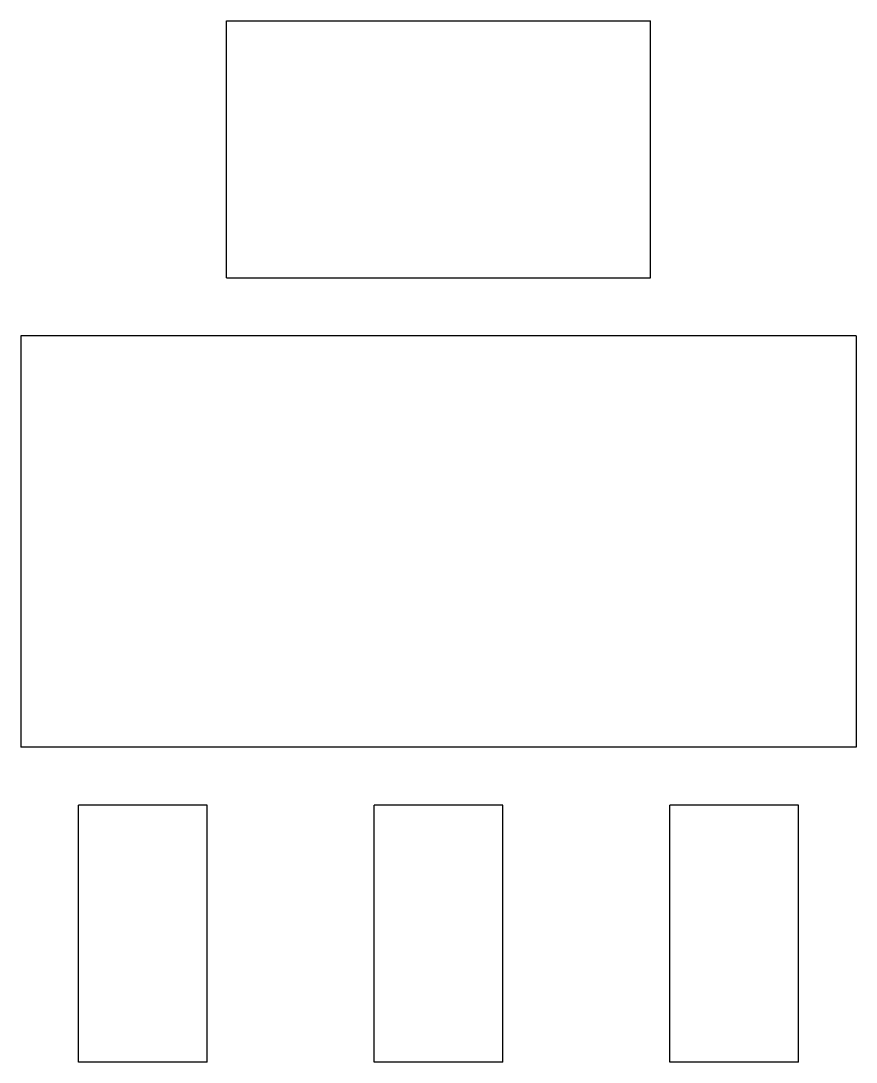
# Model space of a CAD drawing. Extents: x -3.25 to 3.25, y -1 to 7.1.
import ezdxf

# ---------------------------------------------------------------- set-up
doc = ezdxf.new("R2010")
doc.units = 0
doc.layers.add('粗实线层', color=7, linetype='CONTINUOUS')

msp = doc.modelspace()

# ---------------------------------------------------------------- linework, layer by layer
at = {"layer": '粗实线层'}
for p, q in [((-1.65, 7.1), (1.65, 7.1)), ((-1.65, 5.1), (-1.65, 7.1)), ((1.65, 5.1), (1.65, 7.1)), ((-1.65, 5.1), (1.65, 5.1)), ((3.25, 4.65), (-3.25, 4.65)), ((-3.25, 4.65), (-3.25, 1.45)), ((3.25, 4.65), (3.25, 1.45)), ((3.25, 1.45), (-3.25, 1.45)), ((-2.8, -1), (-2.8, 1)), ((-1.8, 1), (-2.8, 1)), ((-1.8, -1), (-1.8, 1)), ((-0.5, -1), (-0.5, 1)), ((0.5, 1), (-0.5, 1)), ((0.5, -1), (0.5, 1)), ((1.8, -1), (1.8, 1)), ((2.8, 1), (1.8, 1)), ((2.8, -1), (2.8, 1)), ((-1.8, -1), (-2.8, -1)), ((0.5, -1), (-0.5, -1)), ((2.8, -1), (1.8, -1))]:
    msp.add_line(p, q, dxfattribs=at)

doc.saveas('drawing.dxf')
